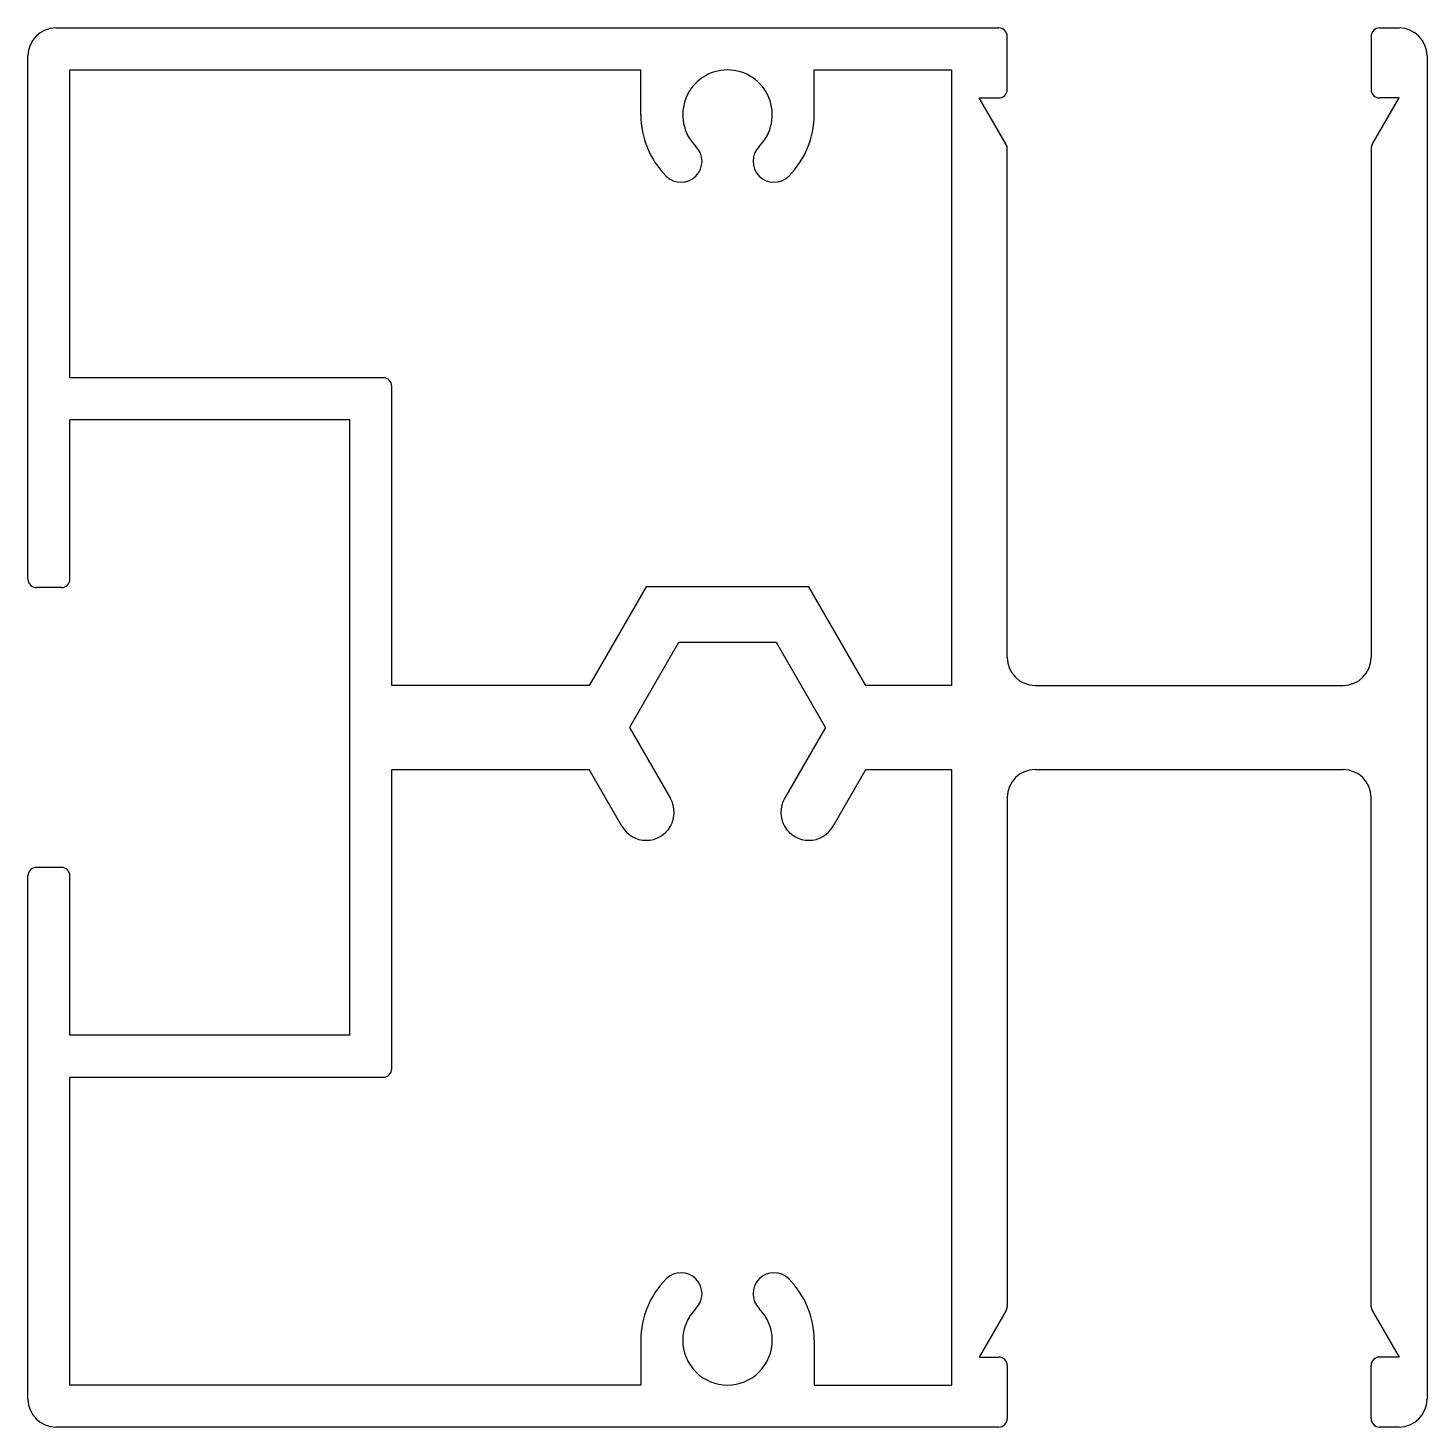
# Model space of a CAD drawing. Extents: x 630.5 to 680.5, y 666.5 to 716.5.
import ezdxf

# ---------------------------------------------------------------- set-up
doc = ezdxf.new("R2010")
doc.units = 0
doc.layers.get('0').update_dxf_attribs({"linetype": 'CONTINUOUS'})

msp = doc.modelspace()

# ---------------------------------------------------------------- linework, layer by layer
for p, q in [((631.505, 716.456), (665.205, 716.456)), ((665.505, 714.256), (665.505, 716.156)), ((678.505, 716.156), (678.505, 714.256)), ((678.805, 716.456), (679.505, 716.456)), ((630.505, 696.756), (630.505, 715.456)), ((680.505, 715.456), (680.505, 667.456)), ((632.005, 714.956), (652.405, 714.956)), ((632.005, 703.956), (632.005, 714.956)), ((652.405, 713.356), (652.405, 714.956)), ((658.605, 713.356), (658.605, 714.956)), ((658.605, 714.956), (663.505, 714.956)), ((663.505, 714.956), (663.505, 692.956)), ((665.465, 712.296), (664.505, 713.956)), ((664.505, 713.956), (665.205, 713.956)), ((678.546, 712.296), (679.505, 713.956)), ((679.505, 713.956), (678.805, 713.956)), ((665.505, 693.956), (665.505, 712.146)), ((678.505, 712.146), (678.505, 693.956)), ((643.205, 703.956), (632.005, 703.956)), ((643.505, 692.956), (643.505, 703.656)), ((632.005, 696.756), (632.005, 702.456)), ((642.005, 702.456), (632.005, 702.456)), ((642.005, 680.456), (642.005, 702.456)), ((631.705, 696.456), (630.805, 696.456)), ((652.6, 696.488), (650.561, 692.956)), ((658.41, 696.488), (652.6, 696.488)), ((660.449, 692.956), (658.41, 696.488)), ((653.755, 694.488), (652.005, 691.456)), ((657.256, 694.488), (653.755, 694.488)), ((659.006, 691.456), (657.256, 694.488)), ((650.561, 692.956), (643.505, 692.956)), ((663.505, 692.956), (660.449, 692.956)), ((666.505, 692.956), (677.505, 692.956)), ((652.005, 691.456), (653.466, 688.924)), ((659.006, 691.456), (657.544, 688.924)), ((643.505, 689.956), (650.561, 689.956)), ((643.505, 679.256), (643.505, 689.956)), ((651.734, 687.924), (650.561, 689.956)), ((659.276, 687.924), (660.449, 689.956)), ((660.449, 689.956), (663.505, 689.956)), ((663.505, 689.956), (663.505, 667.956)), ((666.505, 689.956), (677.505, 689.956)), ((665.505, 688.956), (665.505, 670.766)), ((678.505, 670.766), (678.505, 688.956)), ((657.544, 687.924), (657.544, 687.924)), ((630.505, 667.456), (630.505, 686.156)), ((631.705, 686.456), (630.805, 686.456)), ((632.005, 680.456), (632.005, 686.156)), ((642.005, 680.456), (632.005, 680.456)), ((632.005, 667.956), (632.005, 678.956)), ((632.005, 678.956), (643.205, 678.956)), ((665.465, 670.616), (664.505, 668.956)), ((678.546, 670.616), (679.505, 668.956)), ((652.405, 669.556), (652.405, 667.956)), ((658.605, 669.556), (658.605, 667.956)), ((664.505, 668.956), (665.205, 668.956)), ((665.505, 668.656), (665.505, 666.756)), ((678.505, 666.756), (678.505, 668.656)), ((679.505, 668.956), (678.805, 668.956)), ((652.405, 667.956), (632.005, 667.956)), ((658.605, 667.956), (663.505, 667.956)), ((665.205, 666.456), (631.505, 666.456)), ((679.505, 666.456), (678.805, 666.456))]:
    msp.add_line(p, q)
for centre, radius, start, end in [((631.505, 715.456), 1, 90, 180), ((665.205, 716.156), 0.3, 0, 90), ((678.805, 716.156), 0.3, 90, 180), ((679.505, 715.456), 1, 0, 90), ((655.505, 713.356), 1.6, 315, 225), ((665.205, 714.256), 0.3, 270, 0), ((678.805, 714.256), 0.3, 180, 270), ((655.505, 713.356), 3.1, 180, 225), ((655.505, 713.356), 3.1, 315, 0), ((653.844, 711.694), 0.75, 225, 45), ((657.167, 711.694), 0.75, 135, 315), ((665.205, 712.146), 0.3, 0, 30.0294), ((678.805, 712.146), 0.3, 149.9706, 180), ((643.205, 703.656), 0.3, 0, 90), ((630.805, 696.756), 0.3, 180, 270), ((631.705, 696.756), 0.3, 270, 0), ((666.505, 693.956), 1, 180, 270), ((677.505, 693.956), 1, 270, 0), ((666.505, 688.956), 1, 90, 180), ((677.505, 688.956), 1, 0, 90), ((652.6, 688.424), 1, 330, 30), ((658.41, 688.424), 1, 150, 210), ((652.6, 688.424), 1, 210, 330), ((658.41, 688.424), 1, 210, 330), ((630.805, 686.156), 0.3, 90, 180), ((631.705, 686.156), 0.3, 0, 90), ((643.205, 679.256), 0.3, 270, 0), ((655.505, 669.556), 3.1, 135, 180), ((653.844, 671.218), 0.75, 315, 135), ((657.167, 671.218), 0.75, 45, 225), ((655.505, 669.556), 3.1, 0, 45), ((655.505, 669.556), 1.6, 135, 45), ((665.205, 670.766), 0.3, 329.9706, 0), ((678.805, 670.766), 0.3, 180, 210.0294), ((665.205, 668.656), 0.3, 0, 90), ((678.805, 668.656), 0.3, 90, 180), ((631.505, 667.456), 1, 180, 270), ((679.505, 667.456), 1, 270, 0), ((665.205, 666.756), 0.3, 270, 0), ((678.805, 666.756), 0.3, 180, 270)]:
    msp.add_arc(centre, radius, start, end)

doc.saveas('drawing.dxf')
